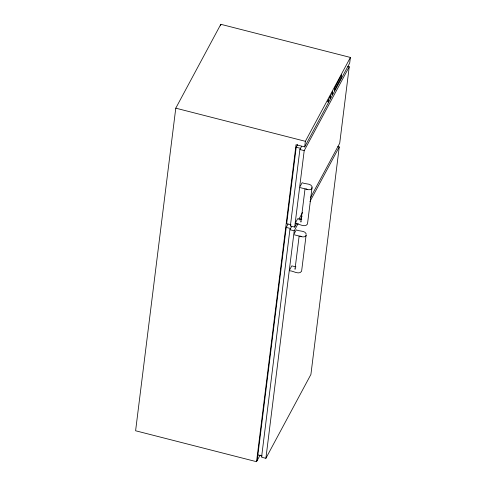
<?xml version="1.0" encoding="UTF-8"?>
<svg xmlns="http://www.w3.org/2000/svg" width="486" height="486" viewBox="0 0 486 486"><rect width="100%" height="100%" fill="white"/><g stroke="black" fill="none" stroke-linecap="round" stroke-linejoin="round"><path stroke-width="0.73" d="M256.547 461.7L296.035 144.7L304.673 146.906L349.701 63.04L350.4 57.445L220.814 24.3L175.78 108.171L135.6 430.766L256.547 461.7L260.059 455.157M220.626 25.807L220.814 24.3M257.191 460.503L286.224 227.412L288.016 224.07M297.645 144.561L296.211 147.228L286.691 223.681L291.011 224.787L290.367 225.984L294.686 227.09L296.831 223.098M291.618 226.512L289.899 229.714L261.565 457.211L265.885 458.316L310.912 374.445L339.252 146.948L337.813 146.584M290.367 225.984L299.886 149.53L301.606 146.329M265.885 458.316L294.218 230.82L298.149 223.499M294.686 227.09L304.206 150.636L349.24 66.77L347.8 66.4M304.673 146.906L305.366 141.311L350.4 57.445M299.145 236.05L295.008 269.262L295.148 268.77M305.02 188.878L300.883 222.084L301.022 221.592M306.089 235.248L301.606 271.237C299.169 275.301 292.93 270.659 289.699 270.763M349.24 66.77L339.714 143.218L310.408 197.802M300.22 186.296L302.152 182.7C304.959 184.401 310.767 183.052 312.127 186.764L307.48 224.058C305.044 228.128 298.805 223.481 295.579 223.59M295.737 222.284L297.669 218.688L301.794 219.745M298.975 219.101L302.547 212.449M299.941 220.17L302.085 216.179M309.947 201.532L339.252 146.948M294.346 233.468L296.278 229.878C299.084 231.579 304.892 230.23 306.247 233.942M289.863 269.463L291.794 265.866L295.913 266.917M175.78 108.171L305.366 141.311M296.211 147.228L300.53 148.333M299.886 149.53L304.206 150.636M300.056 187.596L307.62 189.534M286.224 227.412L290.543 228.517M289.899 229.714L294.218 230.82M294.182 234.774L301.745 236.712M257.89 454.908L262.209 456.014M305.998 234.732A3.396 1.95 7.1 0 1 304.315 236.767A3.396 1.95 7.1 0 1 300.251 236.056M311.872 187.553A3.396 1.95 7.1 0 1 310.19 189.595A3.396 1.95 7.1 0 1 306.125 188.878M327.856 101.525C328.366 104.253 329.496 94.898 327.856 101.525M329.787 97.929C330.298 100.657 331.422 91.301 329.787 97.929M331.847 94.096C332.351 96.823 333.481 87.468 331.847 94.096M334.568 88.106L334.247 90.718L341.385 77.42L341.713 74.808L334.568 88.106"/></g></svg>
